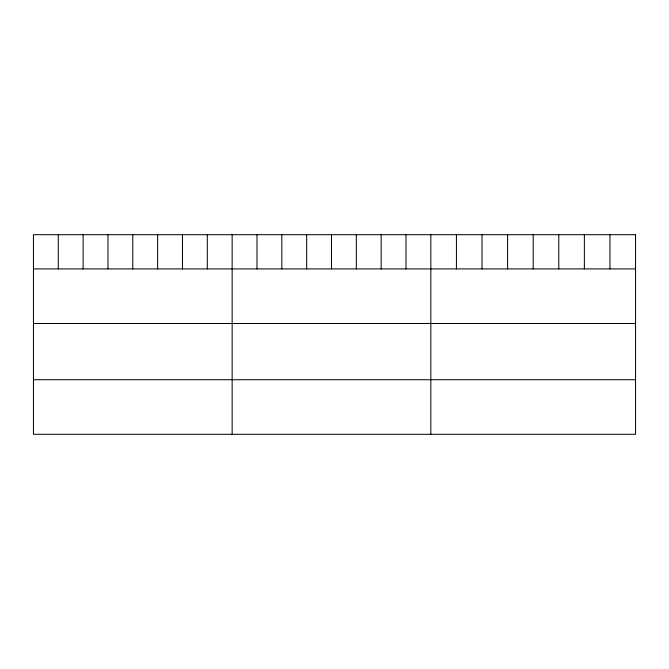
<?xml version="1.0" encoding="UTF-8"?>
<svg xmlns="http://www.w3.org/2000/svg" width="669" height="669" viewBox="0 0 669 669"><rect width="100%" height="100%" fill="white"/><g stroke="black" fill="none" stroke-linecap="round" stroke-linejoin="round"><path stroke-width="1" d="M33.45 268.913L635.55 268.913M33.45 323.495L635.55 323.495M33.45 379.724L635.55 379.724M609.961 234.694L609.961 268.913M584.371 234.694L584.371 268.913M558.782 234.694L558.782 268.913M533.193 234.694L533.193 268.913M507.604 234.694L507.604 268.913M482.014 234.694L482.014 268.913M456.425 234.694L456.425 268.913M430.836 234.694L430.836 434.306M405.999 234.694L405.999 268.913M381.163 234.694L381.163 268.913M356.326 234.694L356.326 268.913M331.49 234.694L331.49 268.913M306.653 234.694L306.653 268.913M281.816 234.694L281.816 268.913M256.98 234.694L256.98 268.913M232.143 234.694L232.143 434.306M207.306 234.694L207.306 268.913M182.47 234.694L182.47 268.913M157.633 234.694L157.633 268.913M132.797 234.694L132.797 268.913M107.96 234.694L107.96 268.913M83.123 234.694L83.123 268.913M58.287 234.694L58.287 268.913M635.55 234.694L33.45 234.694L33.45 434.306L635.55 434.306L635.55 234.694"/></g></svg>
